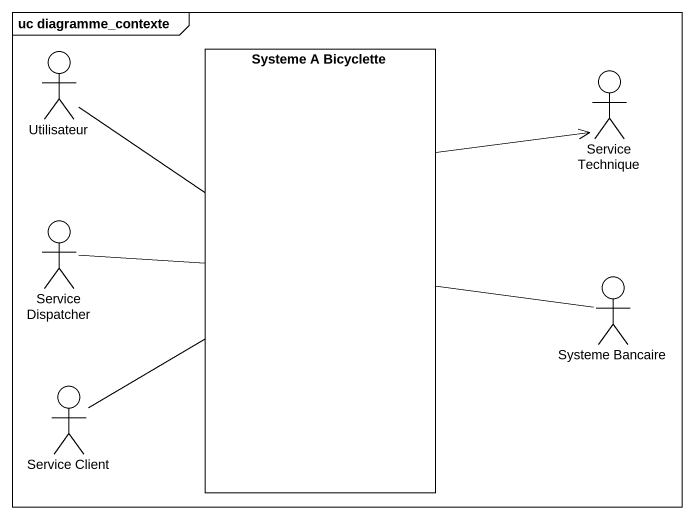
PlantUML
@startuml
mainframe uc diagramme_contexte
actor Utilisateur
rectangle "Systeme A Bicyclette" as Systeme_A_Bicyclette
actor "Service Technique" as Service_Technique
actor "Service Dispatcher" as Service_Dispatcher
actor "Systeme Bancaire" as Systeme_Bancaire
actor "Service Client" as Service_Client
Utilisateur -- Systeme_A_Bicyclette
Systeme_A_Bicyclette -right-> Service_Technique
Systeme_A_Bicyclette -right- Systeme_Bancaire
Service_Dispatcher -right- Systeme_A_Bicyclette
Service_Client -up- Systeme_A_Bicyclette
@enduml
